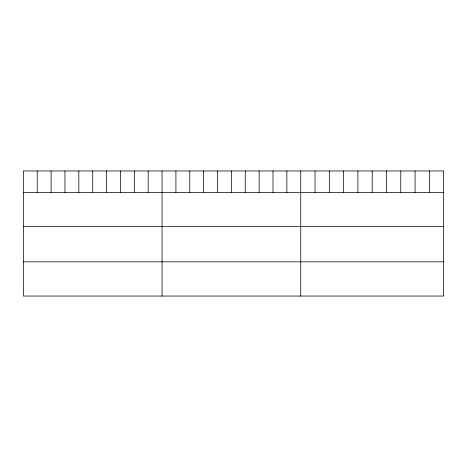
<?xml version="1.0" encoding="UTF-8"?>
<svg xmlns="http://www.w3.org/2000/svg" width="467" height="467" viewBox="0 0 467 467"><rect width="100%" height="100%" fill="white"/><g stroke="black" fill="none" stroke-linecap="round" stroke-linejoin="round"><path stroke-width="0.7" d="M443.65 192.363L443.65 296.049L23.35 296.049L23.35 170.951L443.65 170.951L443.65 192.363L23.35 192.363M23.35 226.583L443.65 226.583M23.35 261.835L443.65 261.835M429.36 170.951L429.36 192.363M415.07 170.951L415.07 192.363M400.779 170.951L400.779 192.363M386.489 170.951L386.489 192.363M372.199 170.951L372.199 192.363M357.909 170.951L357.909 192.363M343.619 170.951L343.619 192.363M329.328 170.951L329.328 192.363M315.038 170.951L315.038 192.363M300.748 170.951L300.748 296.049M286.878 170.951L286.878 192.363M273.008 170.951L273.008 192.363M259.138 170.951L259.138 192.363M245.268 170.951L245.268 192.363M231.398 170.951L231.398 192.363M217.529 170.951L217.529 192.363M203.659 170.951L203.659 192.363M189.789 170.951L189.789 192.363M175.919 170.951L175.919 192.363M162.049 170.951L162.049 296.049M148.179 170.951L148.179 192.363M134.309 170.951L134.309 192.363M120.439 170.951L120.439 192.363M106.569 170.951L106.569 192.363M92.7 170.951L92.7 192.363M78.83 170.951L78.83 192.363M64.96 170.951L64.96 192.363M51.09 170.951L51.09 192.363M37.22 170.951L37.22 192.363"/></g></svg>
